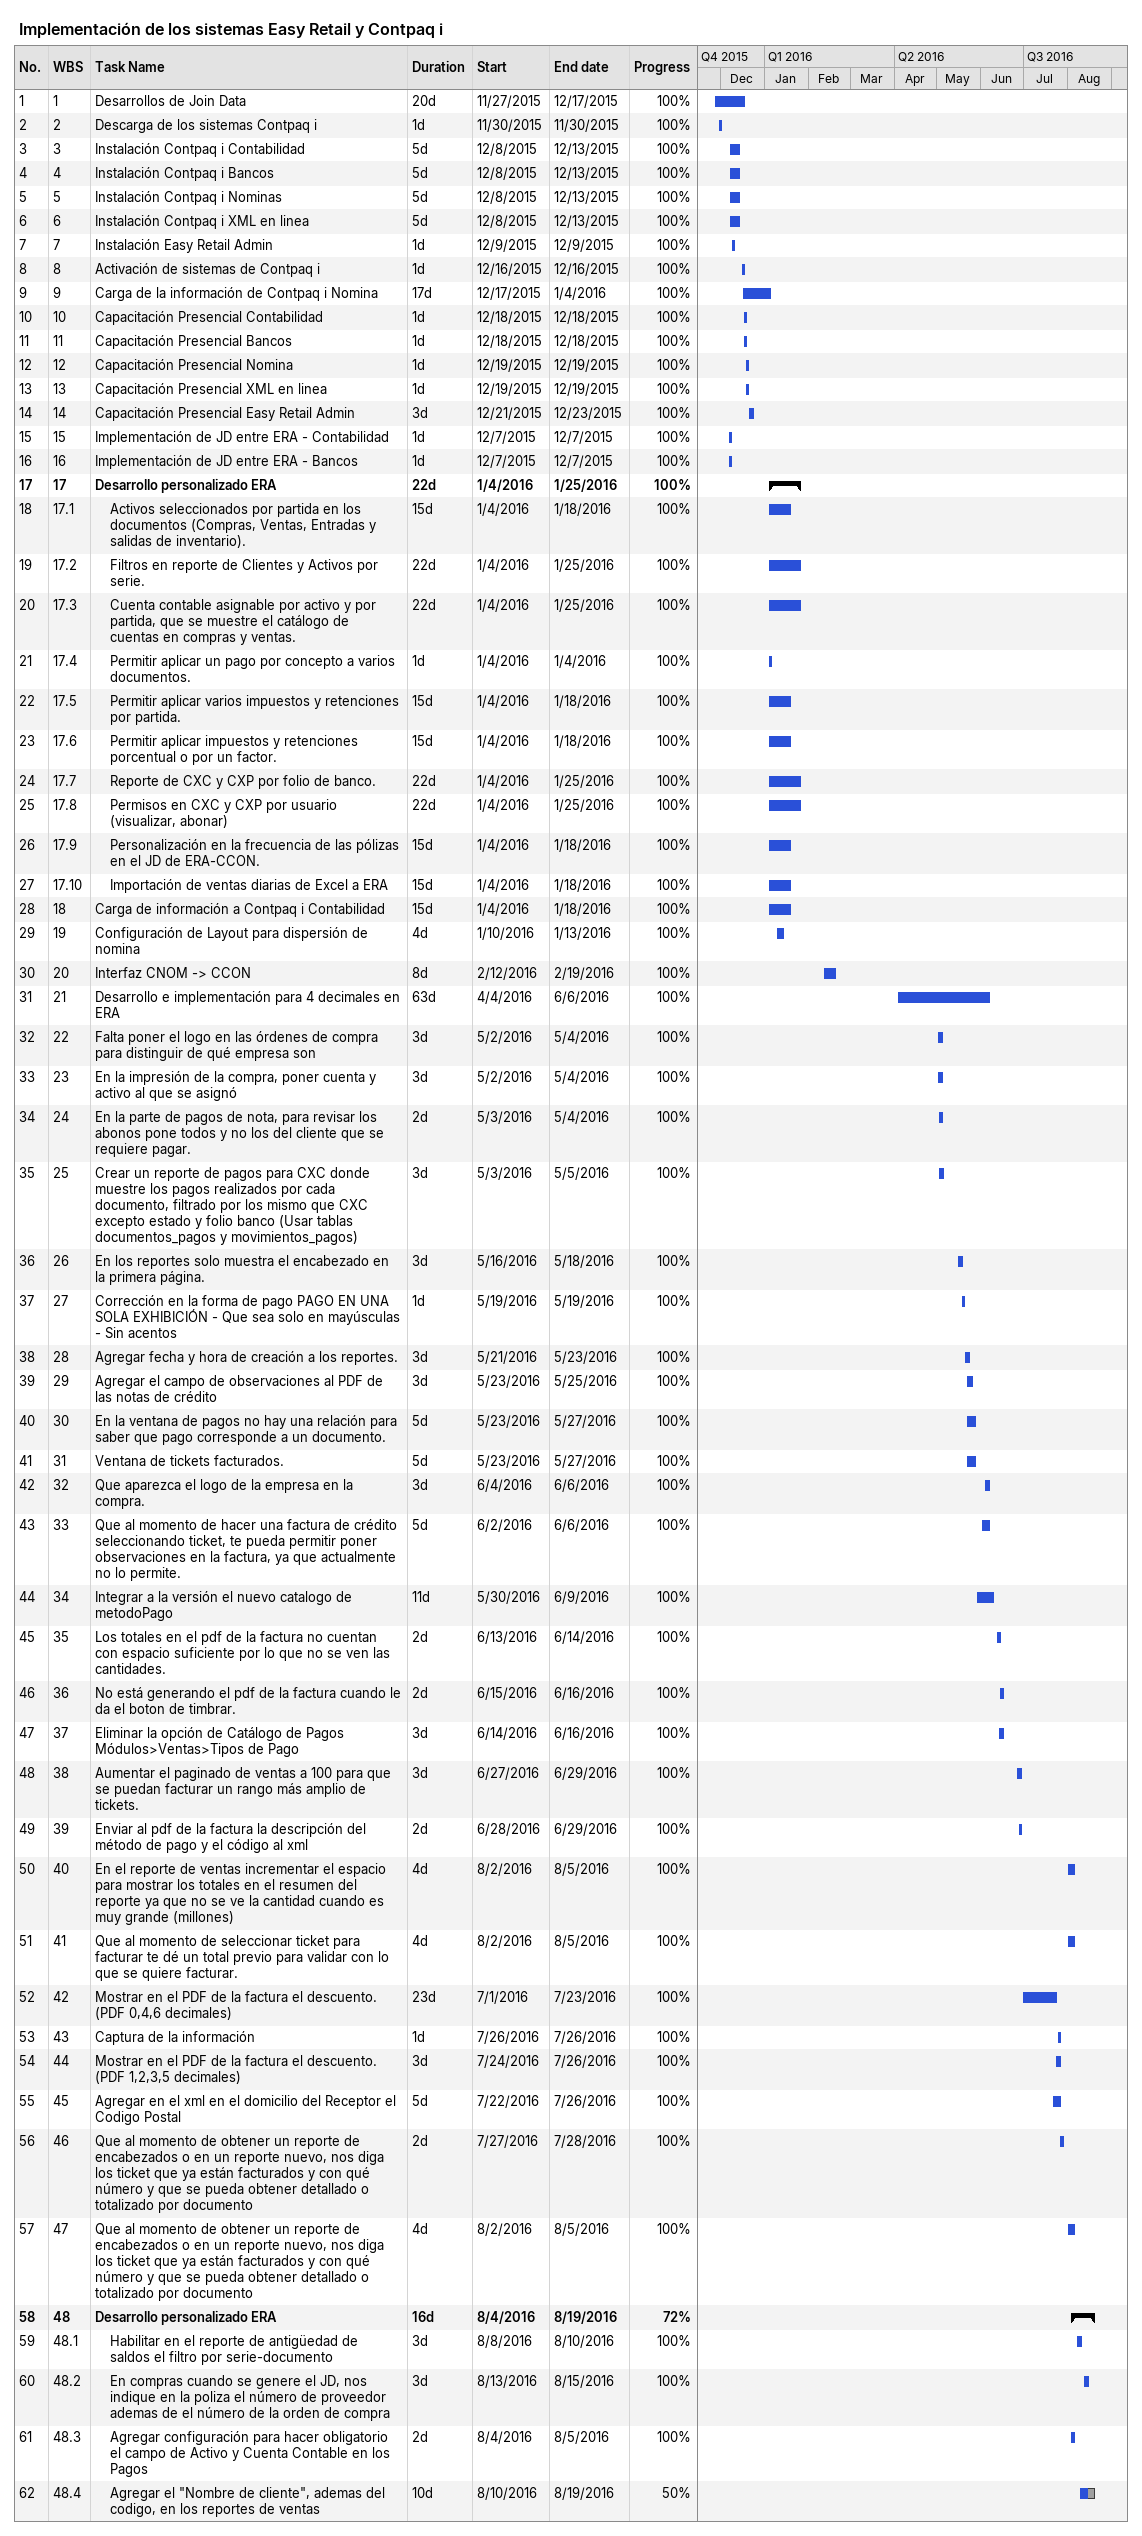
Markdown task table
Implementación de los sistemas Easy Retail y Contpaq i

| ID | WBS | Task | Duration | Start | Finish | % complete |
|---|---|---|---|---|---|---|
| 1 | 1 | Desarrollos de Join Data | 20d | 2015-11-27 | 2015-12-17 | 100 |
| 2 | 2 | Descarga de los sistemas Contpaq i | 1d | 2015-11-30 | 2015-11-30 | 100 |
| 3 | 3 | Instalación Contpaq i Contabilidad | 5d | 2015-12-08 | 2015-12-13 | 100 |
| 4 | 4 | Instalación Contpaq i Bancos | 5d | 2015-12-08 | 2015-12-13 | 100 |
| 5 | 5 | Instalación Contpaq i Nominas | 5d | 2015-12-08 | 2015-12-13 | 100 |
| 6 | 6 | Instalación Contpaq i XML en linea | 5d | 2015-12-08 | 2015-12-13 | 100 |
| 7 | 7 | Instalación Easy Retail Admin | 1d | 2015-12-09 | 2015-12-09 | 100 |
| 8 | 8 | Activación de sistemas de Contpaq i | 1d | 2015-12-16 | 2015-12-16 | 100 |
| 9 | 9 | Carga de la información de Contpaq i Nomina | 17d | 2015-12-17 | 2016-01-04 | 100 |
| 10 | 10 | Capacitación Presencial Contabilidad | 1d | 2015-12-18 | 2015-12-18 | 100 |
| 11 | 11 | Capacitación Presencial Bancos | 1d | 2015-12-18 | 2015-12-18 | 100 |
| 12 | 12 | Capacitación Presencial Nomina | 1d | 2015-12-19 | 2015-12-19 | 100 |
| 13 | 13 | Capacitación Presencial XML en linea | 1d | 2015-12-19 | 2015-12-19 | 100 |
| 14 | 14 | Capacitación Presencial Easy Retail Admin | 3d | 2015-12-21 | 2015-12-23 | 100 |
| 15 | 15 | Implementación de JD entre ERA - Contabilidad | 1d | 2015-12-07 | 2015-12-07 | 100 |
| 16 | 16 | Implementación de JD entre ERA - Bancos | 1d | 2015-12-07 | 2015-12-07 | 100 |
| 17 | 17 | **Desarrollo personalizado ERA** | 22d | 2016-01-04 | 2016-01-25 | 100 |
| 18 | 17.1 | Activos seleccionados por partida en los documentos (Compras, Ventas, Entradas y salidas de inventario). | 15d | 2016-01-04 | 2016-01-18 | 100 |
| 19 | 17.2 | Filtros en reporte de Clientes y Activos por serie. | 22d | 2016-01-04 | 2016-01-25 | 100 |
| 20 | 17.3 | Cuenta contable asignable por activo y por partida, que se muestre el catálogo de cuentas en compras y ventas. | 22d | 2016-01-04 | 2016-01-25 | 100 |
| 21 | 17.4 | Permitir aplicar un pago por concepto a varios documentos. | 1d | 2016-01-04 | 2016-01-04 | 100 |
| 22 | 17.5 | Permitir aplicar varios impuestos y retenciones por partida. | 15d | 2016-01-04 | 2016-01-18 | 100 |
| 23 | 17.6 | Permitir aplicar impuestos y retenciones porcentual o por un factor. | 15d | 2016-01-04 | 2016-01-18 | 100 |
| 24 | 17.7 | Reporte de CXC y CXP por folio de banco. | 22d | 2016-01-04 | 2016-01-25 | 100 |
| 25 | 17.8 | Permisos en CXC y CXP por usuario (visualizar, abonar) | 22d | 2016-01-04 | 2016-01-25 | 100 |
| 26 | 17.9 | Personalización en la frecuencia de las pólizas en el JD de ERA-CCON. | 15d | 2016-01-04 | 2016-01-18 | 100 |
| 27 | 17.10 | Importación de ventas diarias de Excel a ERA | 15d | 2016-01-04 | 2016-01-18 | 100 |
| 28 | 18 | Carga de información a Contpaq i Contabilidad | 15d | 2016-01-04 | 2016-01-18 | 100 |
| 29 | 19 | Configuración de Layout para dispersión de nomina | 4d | 2016-01-10 | 2016-01-13 | 100 |
| 30 | 20 | Interfaz CNOM -> CCON | 8d | 2016-02-12 | 2016-02-19 | 100 |
| 31 | 21 | Desarrollo e implementación para 4 decimales en ERA | 63d | 2016-04-04 | 2016-06-06 | 100 |
| 32 | 22 | Falta poner el logo en las órdenes de compra para distinguir de qué empresa son | 3d | 2016-05-02 | 2016-05-04 | 100 |
| 33 | 23 | En la impresión de la compra, poner cuenta y activo al que se asignó | 3d | 2016-05-02 | 2016-05-04 | 100 |
| 34 | 24 | En la parte de pagos de nota, para revisar los abonos pone todos y no los del cliente que se requiere pagar. | 2d | 2016-05-03 | 2016-05-04 | 100 |
| 35 | 25 | Crear un reporte de pagos para CXC donde muestre los pagos realizados por cada documento, filtrado por los mismo que CXC excepto estado y folio banco (Usar tablas documentos_pagos y movimientos_pagos) | 3d | 2016-05-03 | 2016-05-05 | 100 |
| 36 | 26 | En los reportes solo muestra el encabezado en la primera página. | 3d | 2016-05-16 | 2016-05-18 | 100 |
| 37 | 27 | Corrección en la forma de pago PAGO EN UNA SOLA EXHIBICIÓN - Que sea solo en mayúsculas - Sin acentos | 1d | 2016-05-19 | 2016-05-19 | 100 |
| 38 | 28 | Agregar fecha y hora de creación a los reportes. | 3d | 2016-05-21 | 2016-05-23 | 100 |
| 39 | 29 | Agregar el campo de observaciones al PDF de las notas de crédito | 3d | 2016-05-23 | 2016-05-25 | 100 |
| 40 | 30 | En la ventana de pagos no hay una relación para saber que pago corresponde a un documento. | 5d | 2016-05-23 | 2016-05-27 | 100 |
| 41 | 31 | Ventana de tickets facturados. | 5d | 2016-05-23 | 2016-05-27 | 100 |
| 42 | 32 | Que aparezca el logo de la empresa en la compra. | 3d | 2016-06-04 | 2016-06-06 | 100 |
| 43 | 33 | Que al momento de hacer una factura de crédito seleccionando ticket, te pueda permitir poner observaciones en la factura, ya que actualmente no lo permite. | 5d | 2016-06-02 | 2016-06-06 | 100 |
| 44 | 34 | Integrar a la versión el nuevo catalogo de metodoPago | 11d | 2016-05-30 | 2016-06-09 | 100 |
| 45 | 35 | Los totales en el pdf de la factura no cuentan con espacio suficiente por lo que no se ven las cantidades. | 2d | 2016-06-13 | 2016-06-14 | 100 |
| 46 | 36 | No está generando el pdf de la factura cuando le da el boton de timbrar. | 2d | 2016-06-15 | 2016-06-16 | 100 |
| 47 | 37 | Eliminar la opción de Catálogo de Pagos Módulos>Ventas>Tipos de Pago | 3d | 2016-06-14 | 2016-06-16 | 100 |
| 48 | 38 | Aumentar el paginado de ventas a 100 para que se puedan facturar un rango más amplio de tickets. | 3d | 2016-06-27 | 2016-06-29 | 100 |
| 49 | 39 | Enviar al pdf de la factura la descripción del método de pago y el código al xml | 2d | 2016-06-28 | 2016-06-29 | 100 |
| 50 | 40 | En el reporte de ventas incrementar el espacio para mostrar los totales en el resumen del reporte ya que no se ve la cantidad cuando es muy grande (millones) | 4d | 2016-08-02 | 2016-08-05 | 100 |
| 51 | 41 | Que al momento de seleccionar ticket para facturar te dé un total previo para validar con lo que se quiere facturar. | 4d | 2016-08-02 | 2016-08-05 | 100 |
| 52 | 42 | Mostrar en el PDF de la factura el descuento. (PDF 0,4,6 decimales) | 23d | 2016-07-01 | 2016-07-23 | 100 |
| 53 | 43 | Captura de la información | 1d | 2016-07-26 | 2016-07-26 | 100 |
| 54 | 44 | Mostrar en el PDF de la factura el descuento. (PDF 1,2,3,5 decimales) | 3d | 2016-07-24 | 2016-07-26 | 100 |
| 55 | 45 | Agregar en el xml en el domicilio del Receptor el Codigo Postal | 5d | 2016-07-22 | 2016-07-26 | 100 |
| 56 | 46 | Que al momento de obtener un reporte de encabezados o en un reporte nuevo, nos diga los ticket que ya están facturados y con qué número y que se pueda obtener detallado o totalizado por documento | 2d | 2016-07-27 | 2016-07-28 | 100 |
| 57 | 47 | Que al momento de obtener un reporte de encabezados o en un reporte nuevo, nos diga los ticket que ya están facturados y con qué número y que se pueda obtener detallado o totalizado por documento | 4d | 2016-08-02 | 2016-08-05 | 100 |
| 58 | 48 | **Desarrollo personalizado ERA** | 16d | 2016-08-04 | 2016-08-19 | 72 |
| 59 | 48.1 | Habilitar en el reporte de antigüedad de saldos el filtro por serie-documento | 3d | 2016-08-08 | 2016-08-10 | 100 |
| 60 | 48.2 | En compras cuando se genere el JD, nos indique en la poliza el número de proveedor ademas de el número de la orden de compra | 3d | 2016-08-13 | 2016-08-15 | 100 |
| 61 | 48.3 | Agregar configuración para hacer obligatorio el campo de Activo y Cuenta Contable en los Pagos | 2d | 2016-08-04 | 2016-08-05 | 100 |
| 62 | 48.4 | Agregar el "Nombre de cliente", ademas del codigo, en los reportes de ventas | 10d | 2016-08-10 | 2016-08-19 | 50 |
